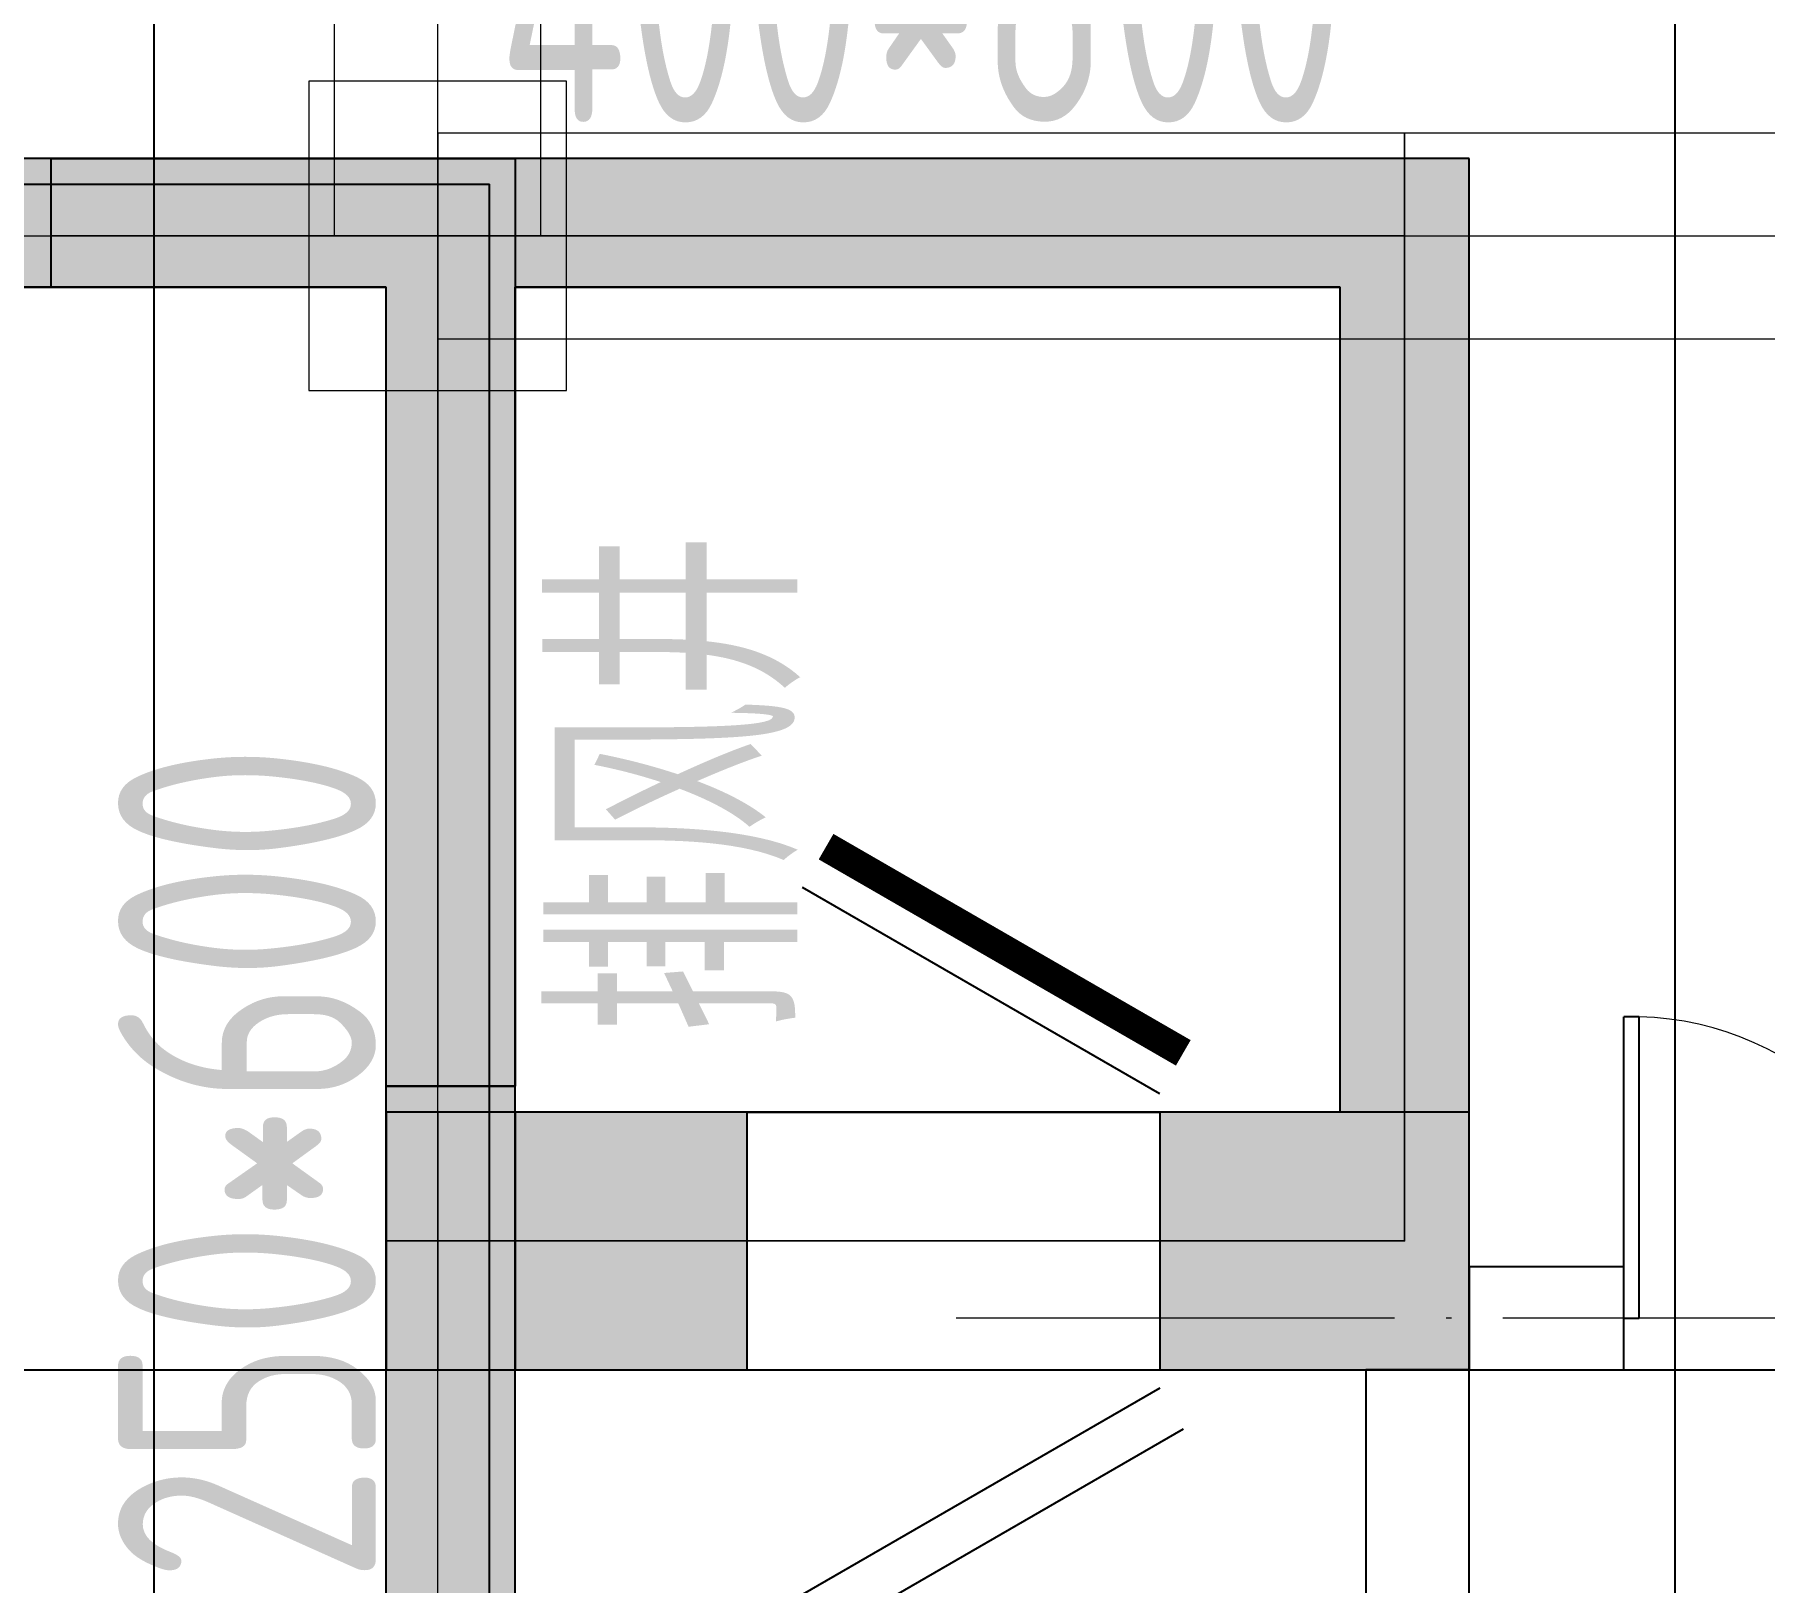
# Model space of a CAD drawing. Extents: x 369444 to 684549, y -549309 to 575337.
# Drawn here: x 514293 to 517647, y 464845 to 467847 of the extents above; entities that cross this region are included whole.
import ezdxf

# ---------------------------------------------------------------- set-up
doc = ezdxf.new("R2010")
doc.units = 0
doc.header["$LTSCALE"] = 1000
doc.header["$MEASUREMENT"] = 0
doc.linetypes.add('DOTE', pattern=[2.42, 2, -0.2, 0.02, -0.2])
for name, color, linetype, lineweight, true_color in [('-1-0-1', 7, 'Continuous', 0, 0xc0c0c0), ('-1-1-2', 7, 'Continuous', 0, 0xc0c0c0), ('-2-0-1', 1, 'Continuous', 0, 0xff0000), ('-2-1-2', 9, 'Continuous', 0, 0x808080), ('1-6-1', 7, 'Continuous', 0, 0x55ff55), ('1-6-2', 7, 'Continuous', 0, 0x55ff55), ('11-6-1', 2, 'Continuous', 0, 0xffff00), ('11-6-2', 2, 'Continuous', 0, 0xffff00), ('12-6-1', 4, 'Continuous', 0, 0x00ffff), ('12-6-2', 4, 'Continuous', 0, 0x00ffff), ('12-6-5', 4, 'Continuous', 0, 0x00ffff)]:
    doc.layers.add(name, color=color, linetype=linetype, lineweight=lineweight, true_color=true_color)
for name, color, linetype in [('A-WALL-HATCH', 8, 'Continuous'), ('COLUMN', 9, 'Continuous'), ('DOTE', 1, 'Continuous'), ('PUB_HATCH', 8, 'Continuous'), ('WALL', 9, 'Continuous'), ('WINDOW', 4, 'Continuous'), ('填充', 8, 'Continuous'), ('砼墙', 151, 'Continuous')]:
    doc.layers.add(name, color=color, linetype=linetype)
doc.layers.add('DOTE2', color=122, linetype='DOTE', lineweight=9)
doc.styles.add('_TCH_DIM', font='SIMPLEX', dxfattribs={"bigfont": 'GBCBIG'})
doc.styles.add('yjkcad', font='yjkeng.shx', dxfattribs={"width": 0.7, "height": 250, "bigfont": 'yjkchn.shx'})

# ---------------------------------------------------------------- blocks, each defined once
blk = doc.blocks.new('$DorLib2D$00000196')
at = {"color": 0}
for p, q in [((-0.5, 0.3571), (0.366, 0.8571)), ((-0.5, -0.3571), (0.366, -0.8571)), ((-0.5571, -0.4561), (0.3089, -0.9561))]:
    blk.add_line(p, q, dxfattribs=at)
at = {"color": 0, "const_width": 0.0714}
blk.add_lwpolyline([(-0.5571, 0.4561), (0.3089, 0.9561)], dxfattribs=at)
blk = doc.blocks.new('$DorLib2D$00000002')
for p, q in [((-0.5, 0), (-0.5, 0.4875)), ((-0.475, 0.4875), (-0.5, 0.4875)), ((-0.475, 0), (-0.475, 0.4875)), ((0.475, 0), (0.475, 0.4875)), ((0.475, 0.4875), (0.5, 0.4875)), ((0.5, 0), (0.5, 0.4875)), ((-0.5, 0), (-0.475, 0)), ((0.5, 0), (0.475, 0))]:
    blk.add_line(p, q)
at = {"lineweight": 13}
for centre, start, end in [((-0.4875, 0), 0, 88.5307), ((0.4875, 0), 91.4693, 180)]:
    blk.add_arc(centre, 0.4875, start, end, dxfattribs=at)

msp = doc.modelspace()

# ---------------------------------------------------------------- hatches: boundary and pattern name
at = {"layer": 'A-WALL-HATCH'}
for points in [[(515674.6, 465257), (515674.6, 465757), (514974.6, 465757), (514974.6, 465257)], [(517074.6, 465257), (517074.6, 465757), (516474.6, 465757), (516474.6, 465257)]]:
    msp.add_hatch(color=256, dxfattribs=at).paths.add_polyline_path(points)
at = {"layer": 'PUB_HATCH'}
for points in [[(515104.6, 467407), (515124.6, 467607), (508874.6, 467607), (509124.6, 467357), (514974.6, 467357)], [(516824.6, 467357), (517074.6, 467607), (515124.6, 467607), (515104.6, 467407), (515224.6, 467357)], [(516824.6, 465757), (517074.6, 465257), (517074.6, 467607), (516824.6, 467357)], [(515174.6, 461577), (515224.6, 461707), (515224.6, 467357), (515104.6, 467407), (514974.6, 467357), (514974.6, 461557)], [(515224.6, 465257), (515674.6, 465257), (515674.6, 465757), (515224.6, 465757)], [(516824.6, 465757), (516474.6, 465757), (516474.6, 465257), (517074.6, 465257)]]:
    msp.add_hatch(color=256, dxfattribs=at).paths.add_polyline_path(points)
at = {"layer": '填充'}
h = msp.add_hatch(color=8, dxfattribs=at)
h.dxf.hatch_style = 1
h.paths.add_polyline_path([(507274.5, 462457), (507274.5, 462957), (506774.5, 462957), (506774.5, 462457)], flags=17)
h.paths.add_polyline_path([(500674.5, 462457), (500674.5, 462957), (500174.5, 462957), (500174.5, 462457)], flags=17)
h.paths.add_polyline_path([(497874.5, 462457), (497874.5, 462957), (497374.5, 462957), (497374.5, 462457)], flags=17)
h.paths.add_polyline_path([(510074.5, 462457), (510074.5, 462957), (509524.5, 462957), (509524.5, 462457)], flags=17)
h.paths.add_polyline_path([(509524.5, 460757), (509774.5, 460757), (509774.5, 461157), (509374.5, 461157), (509374.5, 460757)], flags=17)
h.paths.add_polyline_path([(497424.5, 460757), (497574.5, 460757), (497574.5, 461157), (497174.5, 461157), (497174.5, 460757)], flags=17)
h.paths.add_polyline_path([(512274.5, 467357), (510074.5, 467357), (510074.5, 465157), (510624.5, 465157), (510624.5, 464957), (509824.5, 464957), (509824.5, 467607), (512474.5, 467607), (512474.5, 464957), (511724.5, 464957), (511724.5, 465157), (512274.5, 465157)])
h.paths.add_polyline_path([(501674.5, 458107), (501124.5, 458107), (501124.5, 458357), (501674.5, 458357), (502074.5, 458357), (502074.5, 458107), (501924.5, 458107), (501924.5, 455207), (500174.5, 455207), (500174.5, 455457), (501674.5, 455457)])
h.paths.add_polyline_path([(514974.5, 467357), (514324.5, 467357), (514324.5, 467607), (515224.5, 467607), (515224.5, 465807), (514974.5, 465807)])
h.paths.add_polyline_path([(492624.5, 467557), (491974.5, 467557), (491974.5, 466007), (491724.5, 466007), (491724.5, 467807), (492624.5, 467807)])
h.paths.add_polyline_path([(507624.5, 450607), (506774.5, 450607), (506074.5, 450607), (506074.5, 450857), (506524.5, 450857), (506524.5, 454057), (506774.5, 454057), (506774.5, 450857), (507624.5, 450857)])
h.paths.add_polyline_path([(500174.5, 450607), (499324.5, 450607), (499324.5, 450857), (500174.5, 450857), (500174.5, 454057), (500424.5, 454057), (500424.5, 450857), (500874.5, 450857), (500874.5, 450607)])
h.paths.add_polyline_path([(505824.5, 458107), (505274.5, 458107), (505274.5, 455457), (506774.5, 455457), (506774.5, 455207), (505024.5, 455207), (505024.5, 458107), (504874.5, 458107), (504874.5, 458357), (505274.5, 458357), (505824.5, 458357)])
h.paths.add_polyline_path([(521349.5, 458907), (520874.5, 458907), (520874.5, 457157), (520624.5, 457157), (520624.5, 458907), (520524.5, 458907), (520524.5, 459157), (520874.5, 459157), (521349.5, 459157)])
h.paths.add_polyline_path([(517574.5, 450607), (517274.5, 450607), (516874.5, 450607), (516874.5, 450857), (517024.5, 450857), (517024.5, 454457), (517274.5, 454457), (517274.5, 450857), (517574.5, 450857)])
h.paths.add_polyline_path([(514174.5, 450607), (513149.5, 450607), (512374.5, 450607), (512374.5, 450857), (513124.5, 450857), (513124.5, 454557), (513424.5, 454557), (513424.5, 450857), (514174.5, 450857)])
h.paths.add_polyline_path([(489924.5, 456557), (489924.5, 455757), (487824.5, 455757), (487824.5, 456007), (489674.5, 456007), (489674.5, 456557)])
h.paths.add_polyline_path([(497624.5, 465157), (496874.5, 465157), (496874.5, 467557), (494674.5, 467557), (494674.5, 465357), (495224.5, 465357), (495224.5, 465157), (494474.5, 465157), (494474.5, 467807), (497124.5, 467807), (497124.5, 465407), (497624.5, 465407)])
h.paths.add_polyline_path([(509524.5, 458107), (509074.5, 458107), (509074.5, 458357), (509774.5, 458357), (509774.5, 455207), (509524.5, 455207)])
h.paths.add_polyline_path([(497874.5, 458107), (497424.5, 458107), (497424.5, 455207), (497174.5, 455207), (497174.5, 458357), (497874.5, 458357)])
h.paths.add_polyline_path([(489674.5, 450607), (489374.5, 450607), (489374.5, 450857), (489674.5, 450857), (489674.5, 454457), (489924.5, 454457), (489924.5, 450857), (490074.5, 450857), (490074.5, 450607)])
h.paths.add_polyline_path([(486074.5, 458907), (485589.5, 458907), (485589.5, 459157), (486074.5, 459157), (486424.5, 459157), (486424.5, 458907), (486324.5, 458907), (486324.5, 457157), (486074.5, 457157)])
h.paths.add_polyline_path([(523874.5, 449607), (523324.5, 449607), (523324.5, 449857), (523574.5, 449857), (523574.5, 454307), (523874.5, 454307)])
h.paths.add_polyline_path([(483624.5, 449607), (483074.5, 449607), (483074.5, 454307), (483374.5, 454307), (483374.5, 449857), (483624.5, 449857)])
h.paths.add_polyline_path([(515374.5, 458907), (514974.5, 458907), (514974.5, 462457), (514574.5, 462457), (514574.5, 462657), (515224.5, 462657), (515224.5, 459157), (515374.5, 459157)])
h.paths.add_polyline_path([(491974.5, 458907), (491574.5, 458907), (491574.5, 459157), (491724.5, 459157), (491724.5, 462657), (492424.5, 462657), (492424.5, 462457), (491974.5, 462457)])
h.paths.add_polyline_path([(520074.5, 450607), (519374.5, 450607), (519374.5, 450857), (520074.5, 450857), (520074.5, 453757), (520324.5, 453757), (520324.5, 450857), (520324.5, 449857), (520924.5, 449857), (520924.5, 449607), (520074.5, 449607)])
h.paths.add_polyline_path([(493824.5, 460257), (493824.5, 456757), (493524.5, 456757), (493524.5, 460257)])
h.paths.add_polyline_path([(487574.5, 450607), (486874.5, 450607), (486874.5, 449607), (486024.5, 449607), (486024.5, 449857), (486624.5, 449857), (486624.5, 450857), (486624.5, 453757), (486874.5, 453757), (486874.5, 450857), (487574.5, 450857)])
h.paths.add_polyline_path([(513424.5, 460257), (513424.5, 456757), (513124.5, 456757), (513124.5, 460257)])
h.paths.add_polyline_path([(509774.5, 450607), (509424.5, 450607), (509424.5, 450857), (509524.5, 450857), (509524.5, 454057), (509774.5, 454057), (509774.5, 450857), (509974.5, 450857), (509974.5, 450607)])
h.paths.add_polyline_path([(497524.5, 450607), (497174.5, 450607), (496974.5, 450607), (496974.5, 450857), (497174.5, 450857), (497174.5, 454057), (497424.5, 454057), (497424.5, 450857), (497524.5, 450857)])
h.paths.add_polyline_path([(523874.5, 455757), (523174.5, 455757), (523174.5, 456007), (523574.5, 456007), (523574.5, 458907), (523199.5, 458907), (523199.5, 459157), (523874.5, 459157)])
h.paths.add_polyline_path([(483774.5, 455757), (483074.5, 455757), (483074.5, 459157), (483759.5, 459157), (483759.5, 458907), (483374.5, 458907), (483374.5, 456007), (483774.5, 456007)])
h.paths.add_polyline_path([(517024.5, 458907), (516974.5, 458907), (516974.5, 459157), (517274.5, 459157), (517674.5, 459157), (517674.5, 458907), (517274.5, 458907), (517274.5, 458057), (517024.5, 458057)])
h.paths.add_polyline_path([(489974.5, 458907), (489924.5, 458907), (489924.5, 458057), (489674.5, 458057), (489674.5, 458907), (489274.5, 458907), (489274.5, 459157), (489674.5, 459157), (489974.5, 459157)])
h.paths.add_polyline_path([(519124.5, 455757), (517024.5, 455757), (517024.5, 456557), (517274.5, 456557), (517274.5, 456007), (519124.5, 456007)])
edge = h.paths.add_edge_path()
edge.add_line((497374.5, 465157), (497374.5, 465057))
edge.add_line((497374.5, 465057), (497624.5, 465057))
edge.add_line((497624.5, 465057), (497624.5, 465157))
edge.add_line((497424.5, 460757), (497424.5, 460007))
edge.add_line((497424.5, 460007), (495374.5, 460007))
edge.add_line((495374.5, 460007), (495374.5, 460257))
edge.add_line((495374.5, 460257), (497174.5, 460257))
edge.add_line((497174.5, 460257), (497174.5, 460757))
edge.add_line((509774.5, 460757), (509774.5, 460257))
edge.add_line((509774.5, 460257), (511574.5, 460257))
edge.add_line((511574.5, 460257), (511574.5, 460007))
edge.add_line((511574.5, 460007), (509524.5, 460007))
edge.add_line((509524.5, 460007), (509524.5, 460757))

# ---------------------------------------------------------------- linework, layer by layer
at = {"layer": '-1-0-1', "color": 0}
for p in [(514324.3, 467456.9, -3600), (515074.3, 467456.9, -3600), (516949.3, 467456.9, -3600), (515074.3, 465806.9, -3600), (515074.3, 465507.2, -3600), (516949.3, 465507.2, -3600)]:
    msp.add_point(p, dxfattribs=at)
at = {"layer": '-1-1-2', "color": 0}
for p, q in [((514324.3, 467456.9, -3600), (514324.3, 467456.9)), ((515074.3, 467456.9, -3600), (515074.3, 467456.9)), ((516949.3, 467456.9, -3600), (516949.3, 467456.9)), ((515074.3, 465806.9, -3600), (515074.3, 465806.9)), ((515074.3, 465507.2, -3600), (515074.3, 465507.2)), ((516949.3, 465507.2, -3600), (516949.3, 465507.2))]:
    msp.add_line(p, q, dxfattribs=at)
at = {"layer": '-2-0-1', "color": 0}
for p, q in [((515074.3, 467456.9, -3600), (515074.3, 470507.1, -3600)), ((512374.3, 467456.9, -3600), (514324.3, 467456.9, -3600)), ((514324.3, 467456.9, -3600), (515074.3, 467456.9, -3600)), ((515074.3, 467456.9, -3600), (516949.3, 467456.9, -3600)), ((515074.3, 465806.9, -3600), (515074.3, 467456.9, -3600)), ((516949.3, 465507.2, -3600), (516949.3, 467456.9, -3600)), ((516949.3, 467456.9, -3600), (523274.3, 467456.9, -3600)), ((515074.3, 465507.2, -3600), (515074.3, 465806.9, -3600)), ((515074.3, 465507.2, -3600), (516949.3, 465507.2, -3600)), ((515074.3, 462556.9, -3600), (515074.3, 465507.2, -3600))]:
    msp.add_line(p, q, dxfattribs=at)
at = {"layer": '-2-1-2', "color": 0}
for p, q in [((515074.3, 467456.9), (515074.3, 470507.1)), ((512374.3, 467456.9), (514324.3, 467456.9)), ((514324.3, 467456.9), (515074.3, 467456.9)), ((515074.3, 467456.9), (516949.3, 467456.9)), ((515074.3, 465806.9), (515074.3, 467456.9)), ((516949.3, 465507.2), (516949.3, 467456.9)), ((516949.3, 467456.9), (523274.3, 467456.9)), ((515074.3, 465507.2), (515074.3, 465806.9)), ((515074.3, 465507.2), (516949.3, 465507.2)), ((515074.3, 462556.9), (515074.3, 465507.2))]:
    msp.add_line(p, q, dxfattribs=at)
at = {"layer": '1-6-1', "color": 0}
for p, q in [((514324.3, 467606.9, -8700), (514324.3, 467606.9, -5100)), ((515074.3, 467606.9, -8700), (514324.3, 467606.9, -8700)), ((514324.3, 467606.9, -5100), (515074.3, 467606.9, -5100)), ((514324.3, 467606.9, -8700), (514324.3, 467356.9, -8700)), ((514324.3, 467606.9, -5100), (514324.3, 467606.9, -8700)), ((514324.3, 467356.9, -5100), (514324.3, 467606.9, -5100)), ((515074.3, 467606.9, -3600), (515074.3, 467606.9)), ((517074.3, 467606.9, -3600), (515074.3, 467606.9, -3600)), ((515074.3, 467606.9), (517074.3, 467606.9)), ((515074.3, 467606.9, -5100), (515074.3, 467606.9, -8700)), ((517074.3, 467606.9), (517074.3, 465257.2)), ((517074.3, 467606.9, -3600), (517074.3, 467606.9)), ((517074.3, 465257.2, -3600), (517074.3, 467606.9, -3600)), ((517074.3, 467606.9), (517074.3, 467606.9, -3600)), ((514324.3, 467356.9, -5100), (514324.3, 467356.9, -8700)), ((514974.3, 467356.9, -5100), (514324.3, 467356.9, -5100)), ((514324.3, 467356.9, -8700), (514974.3, 467356.9, -8700)), ((514324.3, 467356.9, -8700), (514324.3, 467356.9, -5100)), ((514974.3, 467356.9, -8700), (514974.3, 465806.9, -8700)), ((514974.3, 467356.9, -5100), (514974.3, 467356.9, -8700)), ((514974.3, 465806.9, -5100), (514974.3, 467356.9, -5100)), ((514974.3, 467356.9, -8700), (514974.3, 467356.9, -5100)), ((515224.3, 467356.9), (515224.3, 467356.9, -3600)), ((516824.3, 467356.9), (515224.3, 467356.9)), ((515224.3, 467356.9, -3600), (516824.3, 467356.9, -3600)), ((515224.3, 467356.9, -5100), (515224.3, 465806.9, -5100)), ((515224.3, 467356.9, -8700), (515224.3, 467356.9, -5100)), ((515224.3, 465806.9, -8700), (515224.3, 467356.9, -8700)), ((516824.3, 467356.9, -3600), (516824.3, 465757.2, -3600)), ((516824.3, 467356.9), (516824.3, 467356.9, -3600)), ((516824.3, 465757.2), (516824.3, 467356.9)), ((516824.3, 467356.9, -3600), (516824.3, 467356.9)), ((514974.3, 465806.9, -8700), (514974.3, 465806.9, -5100)), ((514974.3, 465806.9, -8700), (515224.3, 465806.9, -8700)), ((514974.3, 465806.9, -5100), (514974.3, 465806.9, -8700)), ((515224.3, 465806.9, -5100), (514974.3, 465806.9, -5100)), ((515224.3, 465806.9, -5100), (515224.3, 465806.9, -8700)), ((515224.3, 465806.9, -8700), (515224.3, 465806.9, -5100)), ((515074.3, 465757.2, -3600), (515074.3, 465757.2)), ((516824.3, 465757.2, -3600), (515074.3, 465757.2, -3600)), ((515074.3, 465757.2), (516824.3, 465757.2)), ((515074.3, 465757.2, -3600), (515074.3, 465257.2, -3600)), ((515074.3, 465757.2), (515074.3, 465757.2, -3600)), ((515074.3, 465257.2), (515074.3, 465757.2)), ((516824.3, 465757.2, -3600), (516824.3, 465757.2)), ((516824.3, 465757.2), (516824.3, 465757.2, -3600)), ((515074.3, 465257.2), (515074.3, 465257.2, -3600)), ((517074.3, 465257.2), (515074.3, 465257.2)), ((515074.3, 465257.2, -3600), (517074.3, 465257.2, -3600)), ((515074.3, 465257.2, -3600), (515074.3, 465257.2)), ((517074.3, 465257.2), (517074.3, 465257.2, -3600)), ((517074.3, 465257.2, -3600), (517074.3, 465257.2))]:
    msp.add_line(p, q, dxfattribs=at)
at = {"layer": '1-6-2', "color": 0}
for p, q in [((514324.3, 467456.9, -5100), (514324.3, 467456.9, -8700)), ((515074.3, 467456.9, -5100), (514324.3, 467456.9, -5100)), ((514324.3, 467456.9, -8700), (515074.3, 467456.9, -8700)), ((515074.3, 467456.9), (515074.3, 467456.9, -3600)), ((516949.3, 467456.9), (515074.3, 467456.9)), ((515074.3, 467456.9, -3600), (516949.3, 467456.9, -3600)), ((515074.3, 467456.9, -5100), (515074.3, 465806.9, -5100)), ((515074.3, 467456.9, -8700), (515074.3, 467456.9, -5100)), ((515074.3, 465806.9, -8700), (515074.3, 467456.9, -8700)), ((515074.3, 467456.9, -8700), (515074.3, 467456.9, -5100)), ((516949.3, 467456.9), (516949.3, 465507.2)), ((516949.3, 467456.9, -3600), (516949.3, 467456.9)), ((516949.3, 465507.2, -3600), (516949.3, 467456.9, -3600)), ((516949.3, 467456.9, -3600), (516949.3, 467456.9)), ((515074.3, 465806.9, -5100), (515074.3, 465806.9, -8700)), ((515074.3, 465507.2), (515074.3, 465507.2, -3600)), ((516949.3, 465507.2), (515074.3, 465507.2)), ((515074.3, 465507.2, -3600), (516949.3, 465507.2, -3600)), ((516949.3, 465507.2), (516949.3, 465507.2, -3600)), ((516949.3, 465507.2, -3600), (516949.3, 465507.2))]:
    msp.add_line(p, q, dxfattribs=at)
at = {"layer": '11-6-1', "color": 0}
for p, q in [((514824.3, 467756.9), (514824.3, 467156.9)), ((515324.3, 467756.9), (514824.3, 467756.9)), ((514824.3, 467756.9, -3600), (514824.3, 467156.9, -3600)), ((515324.3, 467756.9, -3600), (514824.3, 467756.9, -3600)), ((514824.3, 467756.9, -3600), (514824.3, 467756.9)), ((515324.3, 467156.9), (515324.3, 467756.9)), ((515324.3, 467156.9, -3600), (515324.3, 467756.9, -3600)), ((515324.3, 467756.9, -3600), (515324.3, 467756.9)), ((514824.3, 467156.9), (515324.3, 467156.9)), ((514824.3, 467156.9, -3600), (515324.3, 467156.9, -3600)), ((514824.3, 467156.9, -3600), (514824.3, 467156.9)), ((515324.3, 467156.9, -3600), (515324.3, 467156.9))]:
    msp.add_line(p, q, dxfattribs=at)
at = {"layer": '11-6-2', "color": 0}
msp.add_line((515074.3, 467456.9, -3600), (515074.3, 467456.9), dxfattribs=at)
at = {"layer": '12-6-1', "color": 0}
for p, q in [((514874.3, 467456.9), (514874.3, 470507.1)), ((514874.3, 467456.9, -600), (514874.3, 470507.1, -600)), ((515274.3, 467456.9), (515274.3, 470507.1)), ((515274.3, 467456.9, -600), (515274.3, 470507.1, -600)), ((515074.3, 467656.9), (515074.3, 467256.9)), ((515074.3, 467656.9, -800), (515074.3, 467656.9)), ((515074.3, 467256.9, -800), (515074.3, 467656.9, -800)), ((515074.3, 467656.9), (516949.3, 467656.9)), ((515074.3, 467656.9, -800), (516949.3, 467656.9, -800)), ((516949.3, 467656.9), (516949.3, 467256.9)), ((516949.3, 467656.9, -800), (516949.3, 467656.9)), ((516949.3, 467256.9, -800), (516949.3, 467656.9, -800)), ((516949.3, 467656.9), (523274.3, 467656.9)), ((516949.3, 467656.9, -800), (523274.3, 467656.9, -800)), ((516949.3, 467656.9), (516949.3, 467256.9)), ((516949.3, 467656.9, -800), (516949.3, 467656.9)), ((516949.3, 467256.9, -800), (516949.3, 467656.9, -800)), ((512374.3, 467606.9), (514324.3, 467606.9)), ((512374.3, 467606.9, -600), (514324.3, 467606.9, -600)), ((514324.3, 467606.9), (514324.3, 467356.9)), ((514324.3, 467606.9, -600), (514324.3, 467606.9)), ((514324.3, 467356.9, -600), (514324.3, 467606.9, -600)), ((514874.3, 467456.9), (515274.3, 467456.9)), ((514874.3, 467456.9, -600), (514874.3, 467456.9)), ((515274.3, 467456.9, -600), (514874.3, 467456.9, -600)), ((515274.3, 467456.9), (515274.3, 467456.9, -600)), ((512374.3, 467356.9), (514324.3, 467356.9)), ((512374.3, 467356.9, -600), (514324.3, 467356.9, -600)), ((514324.3, 467356.9), (514324.3, 467356.9, -600)), ((515074.3, 467256.9), (515074.3, 467256.9, -800)), ((515074.3, 467256.9), (516949.3, 467256.9)), ((515074.3, 467256.9, -800), (516949.3, 467256.9, -800)), ((516949.3, 467256.9), (516949.3, 467256.9, -800)), ((516949.3, 467256.9), (523274.3, 467256.9)), ((516949.3, 467256.9, -800), (523274.3, 467256.9, -800)), ((516949.3, 467256.9), (516949.3, 467256.9, -800)), ((514974.3, 465806.9), (515224.3, 465806.9)), ((514974.3, 465806.9, -600), (514974.3, 465806.9)), ((515224.3, 465806.9, -600), (514974.3, 465806.9, -600)), ((514974.3, 465507.2), (514974.3, 465806.9)), ((514974.3, 465507.2, -600), (514974.3, 465806.9, -600)), ((515224.3, 465806.9), (515224.3, 465806.9, -600)), ((515224.3, 465507.2), (515224.3, 465806.9)), ((515224.3, 465507.2, -600), (515224.3, 465806.9, -600)), ((514974.3, 465507.2), (515224.3, 465507.2)), ((514974.3, 465507.2, -600), (514974.3, 465507.2)), ((515224.3, 465507.2, -600), (514974.3, 465507.2, -600)), ((514974.3, 465507.2), (515224.3, 465507.2)), ((514974.3, 465507.2, -600), (514974.3, 465507.2)), ((515224.3, 465507.2, -600), (514974.3, 465507.2, -600)), ((514974.3, 462556.9), (514974.3, 465507.2)), ((514974.3, 462556.9, -600), (514974.3, 465507.2, -600)), ((515224.3, 465507.2), (515224.3, 465507.2, -600)), ((515224.3, 465507.2), (515224.3, 465507.2, -600)), ((515224.3, 462556.9), (515224.3, 465507.2)), ((515224.3, 462556.9, -600), (515224.3, 465507.2, -600))]:
    msp.add_line(p, q, dxfattribs=at)
at = {"layer": '12-6-2', "color": 0}
for p, q in [((515074.3, 467456.9), (515074.3, 470507.1)), ((512374.3, 467456.9), (514324.3, 467456.9)), ((515074.3, 467456.9), (516949.3, 467456.9)), ((516949.3, 467456.9), (523274.3, 467456.9)), ((515074.3, 465507.2), (515074.3, 465806.9)), ((515074.3, 462556.9), (515074.3, 465507.2))]:
    msp.add_line(p, q, dxfattribs=at)
at = {"layer": 'COLUMN', "color": 8}
for p, q in [((515674.6, 465757), (514974.6, 465757)), ((514974.6, 465757), (514974.6, 465257)), ((515674.6, 465257), (515674.6, 465757)), ((517074.6, 465757), (516474.6, 465757)), ((516474.6, 465757), (516474.6, 465257)), ((517074.6, 465257), (517074.6, 465757)), ((514974.6, 465257), (515674.6, 465257)), ((516474.6, 465257), (517074.6, 465257))]:
    msp.add_line(p, q, dxfattribs=at)
at = {"layer": 'DOTE', "color": 8}
for p, q in [((514524.5, 59364.2), (514524.5, 476704.8)), ((517474.5, 261807), (517474.5, 476704.8))]:
    msp.add_line(p, q, dxfattribs=at)
at = {"layer": 'DOTE', "color": 8, "lineweight": -2}
msp.add_line((377844.4, 465257), (624570.9, 465257), dxfattribs=at)
at = {"layer": 'DOTE2', "linetype": 'DOTE', "ltscale": 0.5, "elevation": 0}
msp.add_lwpolyline([(521770.2, 465357), (516079.8, 465357)], dxfattribs=at)
at = {"layer": 'WALL'}
for p, q in [((515124.6, 467607), (508874.6, 467607)), ((517074.6, 467607), (515124.6, 467607)), ((517074.6, 465257), (517074.6, 467607)), ((512374.5, 467557), (515174.5, 467557)), ((515174.5, 462557), (515174.5, 467557)), ((514974.6, 467357), (509124.6, 467357)), ((512474.5, 467357), (514974.5, 467357)), ((514974.5, 462657), (514974.5, 467357)), ((514974.6, 461557), (514974.6, 467357)), ((515224.6, 461707), (515224.6, 467357)), ((516824.6, 467357), (515224.6, 467357)), ((516824.6, 465757), (516824.6, 467357)), ((515674.6, 465757), (515224.6, 465757)), ((515224.6, 465757), (515224.6, 465257)), ((515674.6, 465257), (515674.6, 465757)), ((516824.6, 465757), (516474.6, 465757)), ((516474.6, 465757), (516474.6, 465257)), ((517374.6, 465457), (517074.6, 465457)), ((517074.6, 465457), (517074.6, 465257)), ((517374.6, 465257), (517374.6, 465457)), ((515224.6, 465257), (515674.6, 465257)), ((516474.6, 465257), (517074.6, 465257)), ((516874.6, 465257), (516874.6, 462656.2)), ((517074.6, 465257), (516874.6, 465257)), ((517074.6, 462656.2), (517074.6, 465257)), ((517074.6, 465257), (517374.6, 465257))]:
    msp.add_line(p, q, dxfattribs=at)
at = {"layer": 'WINDOW', "color": 0}
for p, q in [((515674.6, 465757, 96.5), (516474.6, 465757, 96.5)), ((515674.6, 465257, 96.5), (516474.6, 465257, 96.5))]:
    msp.add_line(p, q, dxfattribs=at)
at = {"layer": '砼墙', "color": 8, "ltscale": 1}
msp.add_lwpolyline([(514974.5, 467357), (514324.5, 467357), (514324.5, 467607), (515224.5, 467607), (515224.5, 465807), (514974.5, 465807)], close=True, dxfattribs=at)

# ---------------------------------------------------------------- block references
at = {"layer": 'WINDOW', "color": 0, "xscale": -799.9999999999995, "yscale": 799.9999999999995, "zscale": -799.9999999999995, "rotation": 359.9999988107435}
msp.add_blockref('$DorLib2D$00000196', (516074.6, 465507), dxfattribs=at)
at = {"layer": 'WINDOW', "xscale": 1200, "yscale": 1200, "zscale": 1200}
msp.add_blockref('$DorLib2D$00000002', (517974.6, 465357), dxfattribs=at)

# ---------------------------------------------------------------- texts
at = {"color": 2, "style": '_TCH_DIM'}
msp.add_text('排风井', height=450, rotation=90, dxfattribs=at).set_placement((515772, 465908.9, 32.6))
at = {"layer": '12-6-5', "color": 0, "insert": (516011.8, 467676.9), "char_height": 500, "attachment_point": 8, "style": 'yjkcad'}
msp.add_mtext('400*800', dxfattribs=at)
at = {"layer": '12-6-5', "color": 0, "insert": (514954.3, 465657.1), "char_height": 500, "attachment_point": 8, "rotation": 90, "style": 'yjkcad'}
msp.add_mtext('250*600', dxfattribs=at)

doc.saveas('drawing.dxf')
